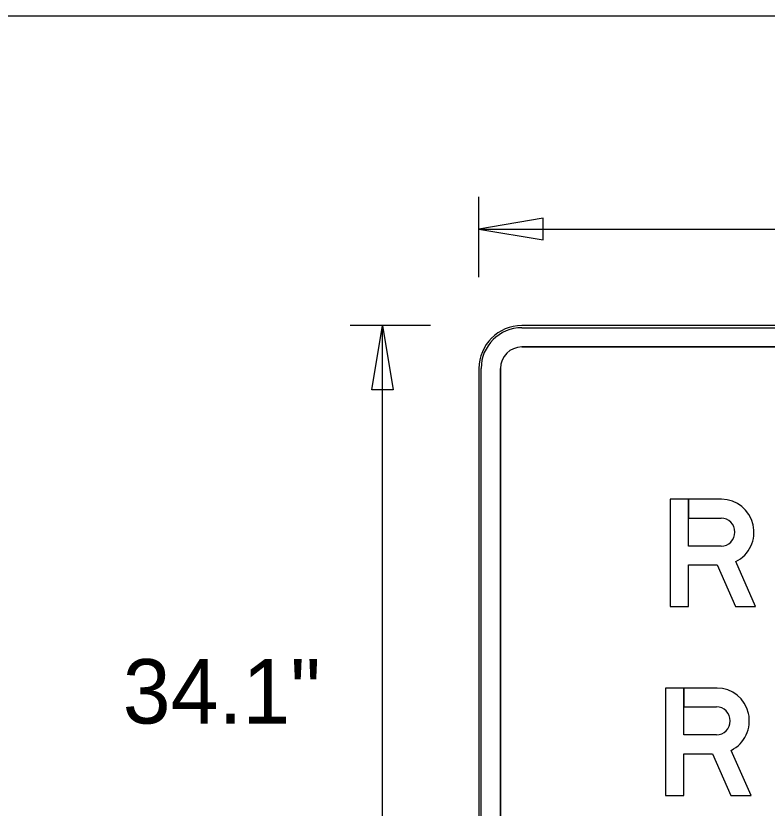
# Model space of a CAD drawing. Extents: x 17890628 to 17890844, y 17897693 to 17898000.
# Drawn here: x 17890803.98 to 17890814.19, y 17897946.34 to 17897957.11 of the extents above; entities that cross this region are included whole.
import ezdxf

# ---------------------------------------------------------------- set-up
doc = ezdxf.new("R2010")
doc.units = 0
for name, color, linetype in [('GSBWFill', 7, 'Continuous'), ('GSColorFill', 7, 'Continuous'), ('GSDims', 7, 'Continuous'), ('GSOutline', 7, 'Continuous'), ('SheetLinesMisc2_dp', 7, 'Continuous')]:
    doc.layers.add(name, color=color, linetype=linetype)

msp = doc.modelspace()

# ---------------------------------------------------------------- linework, layer by layer
at = {"layer": 'GSBWFill'}
for p, q in [((17890823.688, 17897952.897), (17890810.855, 17897952.897)), ((17890810.855, 17897952.606), (17890823.688, 17897952.606)), ((17890810.271, 17897952.314), (17890810.271, 17897939.481)), ((17890810.563, 17897939.481), (17890810.563, 17897952.314))]:
    msp.add_line(p, q, dxfattribs=at)
for points in [[(17890813.563, 17897949.899), (17890813.121, 17897949.899), (17890813.121, 17897950.535), (17890812.869, 17897950.535), (17890812.869, 17897949.077)], [(17890813.571, 17897950.535), (17890813.121, 17897950.535), (17890813.121, 17897950.28), (17890813.563, 17897950.28)], [(17890812.869, 17897949.077), (17890813.121, 17897949.077), (17890813.121, 17897949.643), (17890813.508, 17897949.643), (17890813.757, 17897949.077), (17890814.033, 17897949.077), (17890813.763, 17897949.689)], [(17890813.5, 17897947.332), (17890813.057, 17897947.332), (17890813.057, 17897947.968), (17890812.806, 17897947.968), (17890812.806, 17897946.51)], [(17890813.508, 17897947.968), (17890813.057, 17897947.968), (17890813.057, 17897947.713), (17890813.5, 17897947.713)], [(17890812.806, 17897946.51), (17890813.057, 17897946.51), (17890813.057, 17897947.077), (17890813.445, 17897947.077), (17890813.694, 17897946.51), (17890813.97, 17897946.51), (17890813.7, 17897947.122)]]:
    msp.add_lwpolyline(points, dxfattribs=at)
for radius in [0.583, 0.292]:
    msp.add_arc((17890810.855, 17897952.314), radius, 90, 180, dxfattribs=at)
for centre, major_axis, start_param in [((17890813.571, 17897950.089), (0, 0.446), 3.595687), ((17890813.563, 17897950.089), (0, 0.191), 3.141593), ((17890813.508, 17897947.523), (0, 0.446), 3.595687), ((17890813.5, 17897947.523), (0, 0.191), 3.141593)]:
    msp.add_ellipse(centre, major_axis=major_axis, ratio=0.985, start_param=start_param, end_param=6.283185, dxfattribs=at)
at = {"layer": 'GSColorFill'}
for p, q in [((17890823.688, 17897952.897), (17890810.855, 17897952.897)), ((17890823.688, 17897952.897), (17890810.855, 17897952.897)), ((17890823.688, 17897952.897), (17890810.855, 17897952.897)), ((17890810.855, 17897952.868), (17890823.688, 17897952.868)), ((17890810.855, 17897952.606), (17890823.688, 17897952.606)), ((17890810.271, 17897952.314), (17890810.271, 17897939.481)), ((17890810.271, 17897952.314), (17890810.271, 17897939.481)), ((17890810.271, 17897952.314), (17890810.271, 17897939.481)), ((17890810.301, 17897939.481), (17890810.301, 17897952.314)), ((17890810.563, 17897939.481), (17890810.563, 17897952.314))]:
    msp.add_line(p, q, dxfattribs=at)
for points in [[(17890813.563, 17897949.899), (17890813.121, 17897949.899), (17890813.121, 17897950.535), (17890812.869, 17897950.535), (17890812.869, 17897949.077)], [(17890813.571, 17897950.535), (17890813.121, 17897950.535), (17890813.121, 17897950.28), (17890813.563, 17897950.28)], [(17890812.869, 17897949.077), (17890813.121, 17897949.077), (17890813.121, 17897949.643), (17890813.508, 17897949.643), (17890813.757, 17897949.077), (17890814.033, 17897949.077), (17890813.763, 17897949.689)], [(17890813.5, 17897947.332), (17890813.057, 17897947.332), (17890813.057, 17897947.968), (17890812.806, 17897947.968), (17890812.806, 17897946.51)], [(17890813.508, 17897947.968), (17890813.057, 17897947.968), (17890813.057, 17897947.713), (17890813.5, 17897947.713)], [(17890812.806, 17897946.51), (17890813.057, 17897946.51), (17890813.057, 17897947.077), (17890813.445, 17897947.077), (17890813.694, 17897946.51), (17890813.97, 17897946.51), (17890813.7, 17897947.122)]]:
    msp.add_lwpolyline(points, dxfattribs=at)
for radius in [0.583, 0.583, 0.583, 0.554, 0.292]:
    msp.add_arc((17890810.855, 17897952.314), radius, 90, 180, dxfattribs=at)
for centre, major_axis, start_param in [((17890813.571, 17897950.089), (0, 0.446), 3.595687), ((17890813.563, 17897950.089), (0, 0.191), 3.141593), ((17890813.508, 17897947.523), (0, 0.446), 3.595687), ((17890813.5, 17897947.523), (0, 0.191), 3.141593)]:
    msp.add_ellipse(centre, major_axis=major_axis, ratio=0.985, start_param=start_param, end_param=6.283185, dxfattribs=at)
at = {"layer": 'GSDims'}
for p, q in [((17890810.271, 17897953.554), (17890810.271, 17897954.647)), ((17890810.271, 17897954.21), (17890824.272, 17897954.21)), ((17890809.615, 17897952.897), (17890808.521, 17897952.897)), ((17890808.959, 17897942.952), (17890808.959, 17897952.897))]:
    msp.add_line(p, q, dxfattribs=at)
for points in [[(17890810.271, 17897954.21), (17890811.146, 17897954.064), (17890811.146, 17897954.356)], [(17890808.959, 17897952.897), (17890809.105, 17897952.022), (17890808.813, 17897952.022)]]:
    msp.add_lwpolyline(points, close=True, dxfattribs=at)
at = {"layer": 'GSOutline'}
for p, q in [((17890823.688, 17897952.897), (17890810.855, 17897952.897)), ((17890823.688, 17897952.606), (17890810.855, 17897952.606)), ((17890810.271, 17897952.314), (17890810.271, 17897939.481)), ((17890810.563, 17897952.314), (17890810.563, 17897939.481)), ((17890813.563, 17897949.899), (17890813.121, 17897949.899)), ((17890813.5, 17897947.332), (17890813.057, 17897947.332))]:
    msp.add_line(p, q, dxfattribs=at)
for points in [[(17890813.571, 17897950.535), (17890812.869, 17897950.535), (17890812.869, 17897949.077), (17890813.121, 17897949.077), (17890813.121, 17897949.643), (17890813.508, 17897949.643)], [(17890813.121, 17897949.899), (17890813.121, 17897950.28), (17890813.563, 17897950.28)], [(17890813.508, 17897949.643), (17890813.757, 17897949.077), (17890814.033, 17897949.077), (17890813.763, 17897949.689)], [(17890813.508, 17897947.968), (17890812.806, 17897947.968), (17890812.806, 17897946.51), (17890813.057, 17897946.51), (17890813.057, 17897947.077), (17890813.445, 17897947.077)], [(17890813.057, 17897947.332), (17890813.057, 17897947.713), (17890813.5, 17897947.713)], [(17890813.445, 17897947.077), (17890813.694, 17897946.51), (17890813.97, 17897946.51), (17890813.7, 17897947.122)]]:
    msp.add_lwpolyline(points, dxfattribs=at)
for radius in [0.583, 0.292]:
    msp.add_arc((17890810.855, 17897952.314), radius, 90, 180, dxfattribs=at)
for centre, major_axis, start_param in [((17890813.571, 17897950.089), (0, 0.446), 3.595687), ((17890813.563, 17897950.089), (0, 0.191), 3.141593), ((17890813.508, 17897947.523), (0, 0.446), 3.595687), ((17890813.5, 17897947.523), (0, 0.191), 3.141593)]:
    msp.add_ellipse(centre, major_axis=major_axis, ratio=0.985, start_param=start_param, end_param=6.283185, dxfattribs=at)
at = {"layer": 'SheetLinesMisc2_dp'}
msp.add_line((17890793.11, 17897957.108), (17890838.594, 17897957.108), dxfattribs=at)

# ---------------------------------------------------------------- texts
at = {"layer": 'GSDims'}
msp.add_text('34.1"', height=0.875, dxfattribs=at).set_placement((17890805.429, 17897947.487))

doc.saveas('drawing.dxf')
